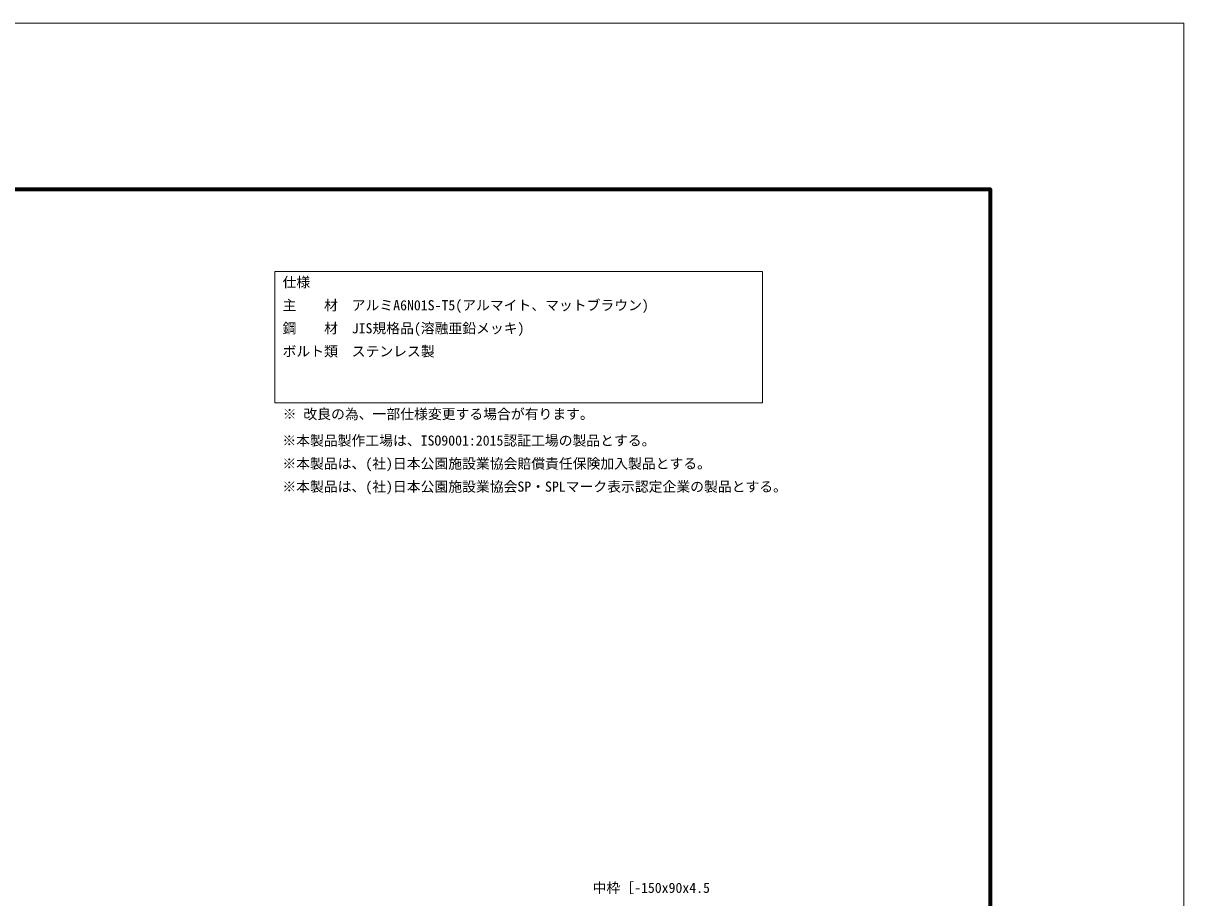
# Model space of a CAD drawing. Units: millimetres at full size, sheet at 1:50; details may follow other scales. Extents: x -1000 to 22000, y -750 to 15600.
# Drawn here: x 11508 to 22000, y 7697 to 15600 of the extents above; entities that cross this region are included whole.
import ezdxf
from ezdxf.enums import TextEntityAlignment as Align

# ---------------------------------------------------------------- set-up
doc = ezdxf.new("R2010")
doc.units = ezdxf.units.MM
doc.header["$LTSCALE"] = 50
doc.layers.add('D-DOC', color=7, linetype='Continuous')
for name, color, linetype, lineweight in [('D-STR-HTXT', 7, 'Continuous', 13), ('D-TTL', 7, 'Continuous', 70), ('D-TTL-FRAM', 7, 'Continuous', 13), ('V-nasSTD', 5, 'Continuous', 13)]:
    doc.layers.add(name, color=color, linetype=linetype, lineweight=lineweight)
doc.styles.add('ＭＳ ゴシック', font='')
doc.styles.get('ＭＳ ゴシック').set_extended_font_data('MS Gothic')

msp = doc.modelspace()

# ---------------------------------------------------------------- linework, layer by layer
at = {"layer": 'D-TTL'}
msp.add_lwpolyline([(750, 750), (750, 14100), (20250, 14100), (20250, 750)], close=True, dxfattribs=at)
at = {"layer": 'D-TTL-FRAM', "color": 2}
msp.add_lwpolyline([(13782.13, 13357.16), (18192.13, 13357.16), (18192.13, 12168.16), (13782.13, 12168.16)], close=True, dxfattribs=at)
at = {"layer": 'V-nasSTD'}
msp.add_lwpolyline([(-1000, -750), (-1000, 15600), (22000, 15600), (22000, -750)], close=True, dxfattribs=at)

# ---------------------------------------------------------------- texts
at = {"layer": 'D-DOC', "style": 'ＭＳ ゴシック'}
for s, p in [('仕様', (13853.14, 13305.62)), ('主\u3000\u3000材\u3000アルミA6N01S-T5(アルマイト、マットブラウン)', (13853.14, 13097.28)), ('鋼\u3000\u3000材\u3000JIS規格品(溶融亜鉛メッキ)', (13853.14, 12888.95)), ('ボルト類\u3000ステンレス製', (13853.14, 12680.62)), ('※ 改良の為、一部仕様変更する場合が有ります。', (13854.13, 12114.16)), ('※本製品製作工場は、ISO9001:2015認証工場の製品とする。', (13851.13, 11874.83)), ('※本製品は、(社)日本公園施設業協会賠償責任保険加入製品とする。', (13851.13, 11666.5)), ('※本製品は、(社)日本公園施設業協会SP・SPLマーク表示認定企業の製品とする。', (13851.13, 11458.16))]:
    msp.add_text(s, height=91.64, dxfattribs=at).set_placement(p, align=Align.TOP_LEFT)
at = {"layer": 'D-STR-HTXT', "style": 'ＭＳ ゴシック'}
msp.add_text('中枠［-150x90x4.5', height=91.64, dxfattribs=at).set_placement((16655.83, 7832.63), align=Align.TOP_LEFT)

doc.saveas('drawing.dxf')
